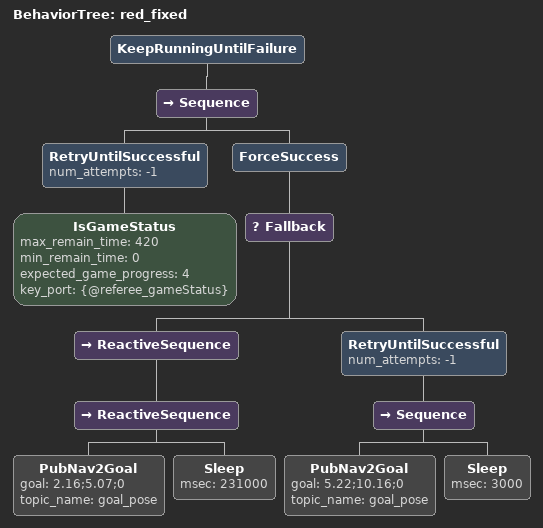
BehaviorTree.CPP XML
<?xml version="1.0" encoding="UTF-8"?>
<root BTCPP_format="4">
  <BehaviorTree ID="red_fixed">
    <KeepRunningUntilFailure>
      <Sequence>
        <RetryUntilSuccessful num_attempts="-1">
          <IsGameStatus max_remain_time="420"
                        min_remain_time="0"
                        expected_game_progress="4"
                        key_port="{@referee_gameStatus}"/>
        </RetryUntilSuccessful>
        <ForceSuccess>
          <Fallback>
            <ReactiveSequence>
                          hp_min="150"
                          key_port="{@referee_robotStatus}"/>
              <!-- 持续发布第一个点 -->
              <ReactiveSequence>
                <PubNav2Goal goal="2.16;5.07;0"
                             topic_name="goal_pose"/>
                <Sleep msec="231000"/>
              </ReactiveSequence>
            </ReactiveSequence>
            <RetryUntilSuccessful num_attempts="-1">
              <Sequence>
                <PubNav2Goal goal="5.22;10.16;0"
                             topic_name="goal_pose"/>
                <Sleep msec="3000"/>
                            hp_min="400"
                            key_port="{@referee_robotStatus}"/>
              </Sequence>
            </RetryUntilSuccessful>
          </Fallback>
        </ForceSuccess>
      </Sequence>
    </KeepRunningUntilFailure>
  </BehaviorTree>
</root>
